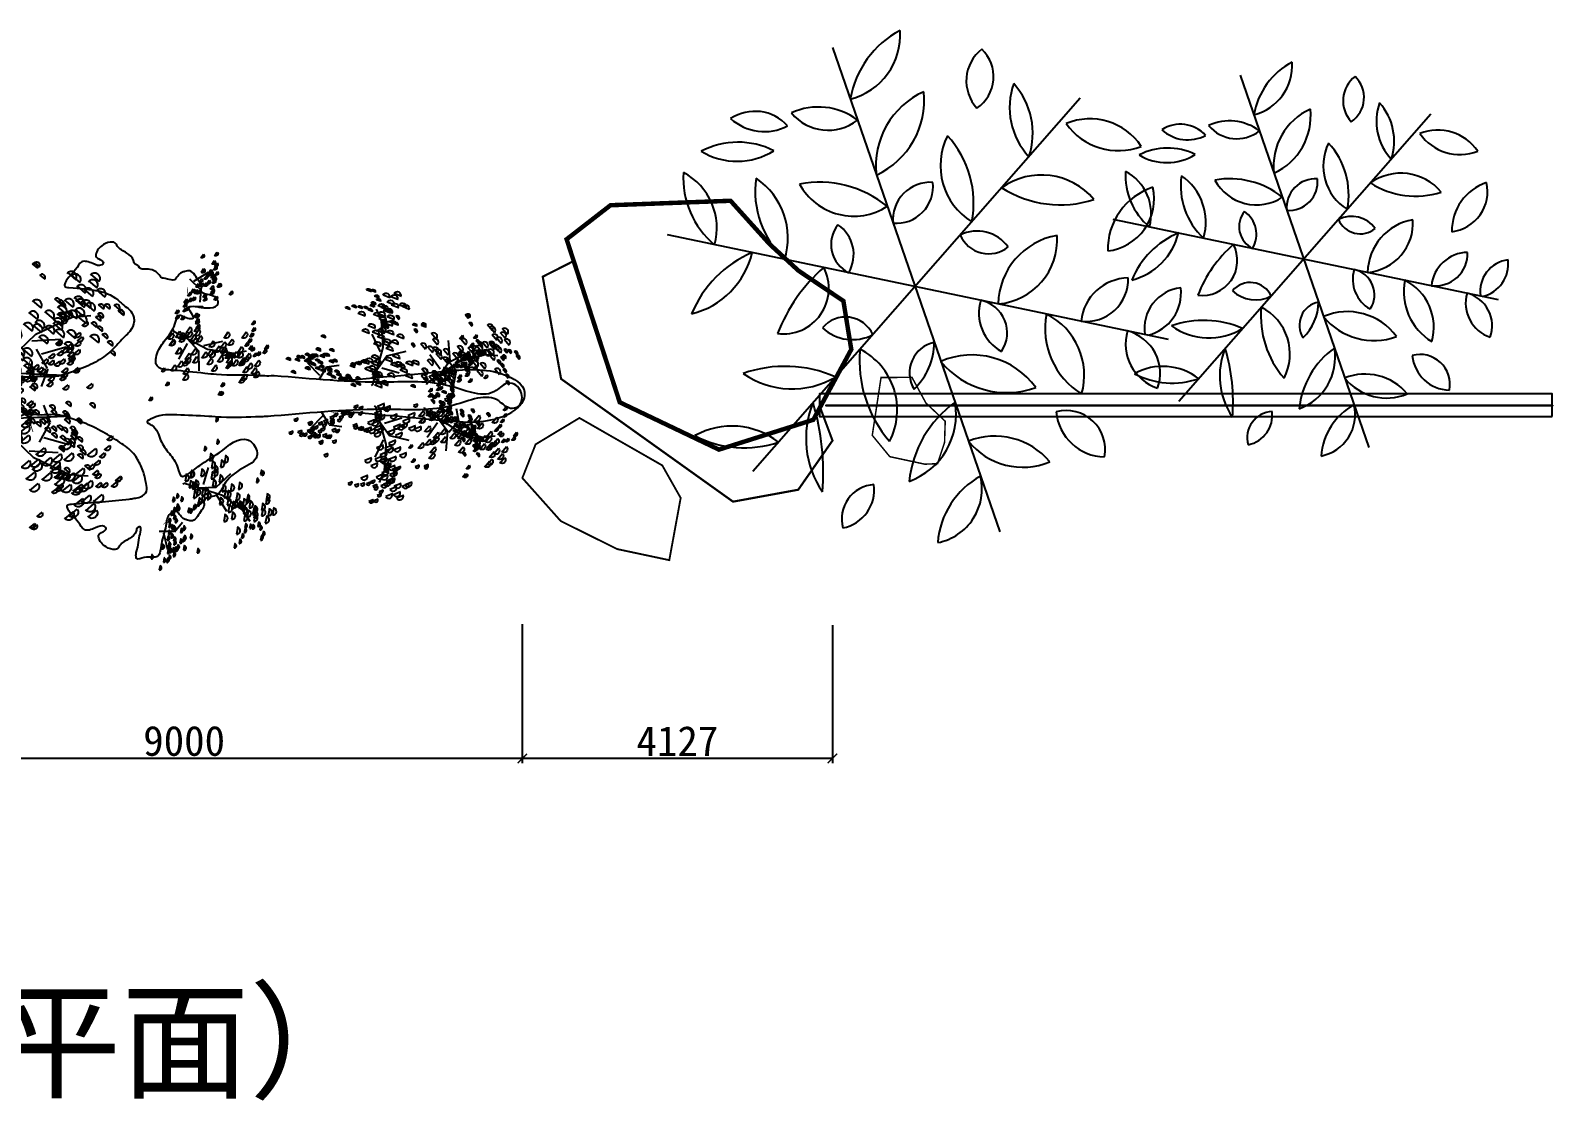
# Model space of a CAD drawing. Extents: x 652 to 897, y 187 to 370.
# Drawn here: x 701.03 to 741.54, y 187.43 to 215.92 of the extents above; entities that cross this region are included whole.
import ezdxf

# ---------------------------------------------------------------- set-up
doc = ezdxf.new("R2010")
doc.units = 0
doc.layers.get('0').update_dxf_attribs({"linetype": 'CONTINUOUS'})
doc.layers.get('DEFPOINTS').update_dxf_attribs({"linetype": 'CONTINUOUS'})
doc.styles.get("Standard").update_dxf_attribs({"font": 'SimSun.ttf'})
doc.dimstyles.new('ISO-25', dxfattribs={"dimscale": 0.1, "dimtxt": 8, "dimasz": 2.5, "dimexe": 1.25, "dimexo": 0.625, "dimtad": 1, "dimdec": 0, "dimlfac": 500, "dimtxsty": 'STANDARD', "dimblk": 'ARCHTICK', "dimcen": 2.5, "dimazin": 3, "dimtfac": 1, "dimtdec": 0, "dimtmove": 0, "dimatfit": 3})

# ---------------------------------------------------------------- blocks, each defined once
blk = doc.blocks.new('M_G79')
at = {"color": 3, "linetype": 'CONTINUOUS'}
for p, q in [((-1186, 4132), (-869, 4207)), ((-716, 3992), (-399, 4067)), ((-43, 4142), (148, 4187)), ((156, 4142), (346, 4187)), ((178, 4140), (368, 4185)), ((-1641, 3610), (-1324, 3685)), ((-1503, 3661), (-1186, 3736)), ((-1157, 3600), (-840, 3675)), ((-1072, 3965), (-755, 4040)), ((-946, 3709), (-629, 3784)), ((-326, 3777), (-136, 3822)), ((-222, 3919), (-31, 3964)), ((-125, 3600), (65, 3645)), ((-922, 3332), (-605, 3407)), ((-922, 3332), (-605, 3407)), ((-835, 3322), (-518, 3397)), ((-712, 3440), (-395, 3515)), ((-634, 3145), (-317, 3220)), ((-574, 3491), (-257, 3566)), ((-421, 3077), (-104, 3152)), ((-93, 3486), (97, 3531)), ((-28, 3281), (162, 3326)), ((178, 3346), (368, 3391)), ((441, 3339), (632, 3384)), ((705, 3331), (895, 3376)), ((979, 3213), (1169, 3258)), ((-2470, 2935), (-2280, 2980)), ((-2463, 3000), (-2272, 3045)), ((-2075, 2913), (-1885, 2958)), ((-1245, 2843), (-1055, 2888)), ((-1129, 2896), (-939, 2941)), ((-1042, 2886), (-852, 2931)), ((-1041, 3058), (-724, 3133)), ((-1007, 2768), (-690, 2843)), ((-845, 2640), (-528, 2715)), ((-800, 2683), (-610, 2728)), ((-778, 2681), (-588, 2726)), ((-742, 2809), (-552, 2854)), ((-711, 2894), (-520, 2939)), ((-702, 2932), (-385, 3007)), ((257, 3024), (574, 3099)), ((-1590, 2282), (-1273, 2357)), ((-1116, 2383), (-799, 2458)), ((-777, 2456), (-460, 2531)), ((-697, 2381), (-380, 2456)), ((-486, 2291), (-169, 2366)), ((-259, 2552), (58, 2627)), ((-24, 2284), (293, 2359)), ((-1379, 1994), (-1062, 2069)), ((-1050, 1979), (-733, 2054)), ((-997, 1863), (-680, 1938)), ((-748, 2122), (-431, 2197)), ((-629, 1800), (-312, 1875)), ((1860, 1814), (2050, 1859)), ((-1537, 1372), (-1220, 1447)), ((-1195, 1665), (-878, 1740)), ((-2413, 1227), (-2096, 1302)), ((-2156, 1154), (-1839, 1229)), ((-1822, 985), (-1505, 1060)), ((-1682, 1057), (-1365, 1132)), ((-1513, 994), (-1195, 1069)), ((-1227, 1183), (-910, 1258)), ((-760, 1021), (-443, 1096)), ((-661, 922), (-344, 997)), ((-607, 1202), (-290, 1277)), ((-385, 1023), (-68, 1098)), ((-218, 939), (99, 1014)), ((-86, 973), (104, 1018)), ((-43, 968), (148, 1013)), ((124, 883), (315, 928)), ((1402, 1270), (1592, 1315)), ((1574, 1031), (1764, 1076)), ((1661, 1021), (1851, 1066)), ((1785, 941), (1975, 986)), ((1990, 1205), (2181, 1250)), ((1993, 1227), (2183, 1272)), ((2070, 931), (2260, 976)), ((2179, 919), (2369, 964)), ((2218, 871), (2408, 916)), ((2443, 912), (2633, 957)), ((-2906, 603), (-2715, 648)), ((-2219, 588), (-1902, 663)), ((-1953, 801), (-1636, 876)), ((-1433, 523), (-1116, 598)), ((-886, 484), (-569, 559)), ((-760, 426), (-443, 501)), ((-750, 513), (-433, 588)), ((-573, 714), (-256, 789)), ((-407, 629), (-89, 704)), ((187, 854), (378, 899)), ((379, 789), (569, 834)), ((391, 699), (581, 744)), ((1199, 830), (1389, 875)), ((1347, 769), (1537, 814)), ((1376, 435), (1566, 480)), ((1734, 484), (1924, 529)), ((1819, 651), (2009, 696)), ((1959, 723), (2149, 768)), ((2114, 530), (2304, 575)), ((2252, 581), (2442, 626)), ((2276, 798), (2466, 843)), ((2353, 702), (2544, 747)), ((2433, 627), (2623, 672)), ((2649, 779), (2839, 824)), ((2801, 762), (2991, 807)), ((2852, 624), (3042, 669)), ((3246, 602), (3437, 647)), ((-3794, 150), (-3603, 195)), ((-2397, 215), (-2207, 260)), ((-1191, 121), (-874, 196)), ((-1188, 143), (-871, 218)), ((-941, -17), (-624, 58)), ((-755, 271), (-438, 346)), ((23, -31), (213, 14)), ((71, 206), (261, 251)), ((442, 164), (632, 209)), ((517, 244), (707, 289)), ((633, 99), (823, 144)), ((788, 104), (978, 149)), ((826, 56), (1017, 101)), ((935, 242), (1125, 287)), ((1037, 363), (1227, 408)), ((1163, 106), (1353, 151)), ((1349, 196), (1539, 241)), ((1366, 348), (1556, 393)), ((1649, 317), (1839, 362)), ((1898, 377), (2089, 422)), ((2334, 329), (2524, 374)), ((2353, 305), (2544, 350)), ((2944, 63), (3134, 108)), ((233, -121), (424, -76))]:
    blk.add_line(p, q, dxfattribs=at)
for points in [[(-474, 19), (-535, 70), (-743, 1769), (-503, 2932), (-208, 3406)], [(-656, 1561), (-179, 2279)], [(-615, 740), (-958, 1418), (-1781, 1752)], [(-1607, 740), (-823, 852)], [(1614, 559), (1079, 706)], [(1612, 537), (1876, -65)], [(1854, 135), (2456, 597)]]:
    blk.add_lwpolyline(points, dxfattribs=at)
at = {"color": 3, "linetype": 'CONTINUOUS', "const_width": 22.5}
blk.add_lwpolyline([(1251, 70), (1527, -27)], dxfattribs=at)
at = {"color": 3, "linetype": 'CONTINUOUS'}
for centre, radius in [((-1018, 4158), 157), ((-904, 3991), 157), ((-548, 4017), 157), ((58, 4157), 94.1), ((257, 4157), 94.1), ((279, 4155), 94.1), ((-1473, 3635), 157), ((-1335, 3686), 157), ((-989, 3625), 157), ((-778, 3734), 157), ((-543, 3466), 157), ((-405, 3517), 157), ((-225, 3792), 94.1), ((-121, 3935), 94.1), ((-24, 3615), 94.1), ((-872, 3083), 157), ((-754, 3357), 157), ((-754, 3357), 157), ((-667, 3347), 157), ((-466, 3171), 157), ((-253, 3103), 157), ((7, 3502), 94.1), ((73, 3296), 94.1), ((279, 3361), 94.1), ((425, 3050), 157), ((542, 3354), 94.1), ((806, 3347), 94.1), ((1080, 3228), 94.1), ((-2369, 2950), 94.1), ((-2362, 3015), 94.1), ((-1975, 2928), 94.1), ((-1144, 2858), 94.1), ((-1028, 2911), 94.1), ((-941, 2902), 94.1), ((-839, 2793), 157), ((-676, 2665), 157), ((-699, 2698), 94.1), ((-677, 2696), 94.1), ((-641, 2824), 94.1), ((-610, 2909), 94.1), ((-534, 2958), 157), ((-91, 2578), 157), ((-1422, 2307), 157), ((-947, 2408), 157), ((-609, 2481), 157), ((-580, 2147), 157), ((-529, 2406), 157), ((-318, 2317), 157), ((144, 2309), 157), ((-1211, 2019), 157), ((-1027, 1690), 157), ((-882, 2004), 157), ((-829, 1888), 157), ((-461, 1825), 157), ((1961, 1830), 94.1), ((-2245, 1252), 157), ((-1369, 1397), 157), ((-1059, 1208), 157), ((-439, 1228), 157), ((1503, 1285), 94.1), ((-1988, 1179), 157), ((-1785, 826), 157), ((-1654, 1010), 157), ((-1514, 1083), 157), ((-1344, 1020), 157), ((-592, 1046), 157), ((-492, 947), 157), ((-217, 1049), 157), ((-50, 964), 157), ((15, 988), 94.1), ((58, 983), 94.1), ((225, 898), 94.1), ((288, 869), 94.1), ((1300, 845), 94.1), ((1675, 1046), 94.1), ((1762, 1036), 94.1), ((1886, 956), 94.1), ((2091, 1220), 94.1), ((2094, 1242), 94.1), ((2171, 947), 94.1), ((2280, 935), 94.1), ((2319, 886), 94.1), ((2377, 814), 94.1), ((2544, 927), 94.1), ((-2805, 618), 94.1), ((-2051, 613), 157), ((-1264, 548), 157), ((-717, 509), 157), ((-592, 451), 157), ((-587, 296), 157), ((-582, 538), 157), ((-405, 739), 157), ((-238, 654), 157), ((479, 804), 94.1), ((492, 714), 94.1), ((1138, 378), 94.1), ((1448, 785), 94.1), ((1467, 364), 94.1), ((1477, 451), 94.1), ((1835, 499), 94.1), ((1919, 666), 94.1), ((1999, 393), 94.1), ((2060, 739), 94.1), ((2215, 545), 94.1), ((2353, 596), 94.1), ((2454, 717), 94.1), ((2534, 642), 94.1), ((2750, 794), 94.1), ((2902, 777), 94.1), ((2953, 639), 94.1), ((3347, 618), 94.1), ((-3693, 165), 94.1), ((-2296, 231), 94.1), ((-1022, 146), 157), ((-1020, 168), 157), ((-773, 8), 157), ((124, -16), 94.1), ((172, 221), 94.1), ((542, 180), 94.1), ((617, 260), 94.1), ((734, 114), 94.1), ((889, 119), 94.1), ((927, 71), 94.1), ((1036, 257), 94.1), ((1264, 122), 94.1), ((1450, 211), 94.1), ((1750, 332), 94.1), ((2435, 344), 94.1), ((2454, 320), 94.1), ((3045, 78), 94.1), ((334, -106), 94.1)]:
    blk.add_arc(centre, radius, 18.4422, 198.4146, dxfattribs=at)
at = {"width": 0.8, "flags": 9}
for tag in ['XSIZE', 'YSIZE']:
    blk.add_attdef(tag, (0, 0), '', height=0.5, dxfattribs=at)
blk = doc.blocks.new('_ARCHTICK')
at = {"color": 0, "linetype": 'BYBLOCK', "const_width": 0.15}
blk.add_lwpolyline([(-0.5, -0.5), (0.5, 0.5)], dxfattribs=at)
blk = doc.blocks.new('*D60')
at = {"color": 0}
for p, q in [((714.121, 200.116), (714.121, 196.414)), ((722.375, 200.087), (722.375, 196.414)), ((722.375, 196.539), (714.121, 196.539))]:
    blk.add_line(p, q, dxfattribs=at)
at = {"layer": 'DEFPOINTS', "color": 0}
for p in [(714.121, 200.178), (722.375, 200.149), (714.121, 196.539)]:
    blk.add_point(p, dxfattribs=at)
at = {"color": 0, "xscale": 0.25, "yscale": 0.25, "zscale": 0.25, "rotation": 180}
blk.add_blockref('_ARCHTICK', (714.121, 196.539), dxfattribs=at)
at = {"color": 0, "xscale": 0.25, "yscale": 0.25, "zscale": 0.25}
blk.add_blockref('_ARCHTICK', (722.375, 196.539), dxfattribs=at)
at = {"color": 0, "insert": (718.248, 197.002), "char_height": 0.8, "attachment_point": 5}
blk.add_mtext('4127', dxfattribs=at)
blk = doc.blocks.new('*D61')
at = {"color": 0}
for p, q in [((714.121, 200.116), (714.121, 196.414)), ((696.121, 200.086), (696.121, 196.414)), ((714.121, 196.539), (696.121, 196.539))]:
    blk.add_line(p, q, dxfattribs=at)
at = {"layer": 'DEFPOINTS', "color": 0}
for p in [(696.121, 200.149), (714.121, 200.178), (696.121, 196.539)]:
    blk.add_point(p, dxfattribs=at)
at = {"color": 0, "xscale": 0.25, "yscale": 0.25, "zscale": 0.25, "rotation": 180}
blk.add_blockref('_ARCHTICK', (696.121, 196.539), dxfattribs=at)
at = {"color": 0, "xscale": 0.25, "yscale": 0.25, "zscale": 0.25}
blk.add_blockref('_ARCHTICK', (714.121, 196.539), dxfattribs=at)
at = {"color": 0, "insert": (705.121, 197.002), "char_height": 0.8, "attachment_point": 5}
blk.add_mtext('9000', dxfattribs=at)

msp = doc.modelspace()

# ---------------------------------------------------------------- linework, layer by layer
at = {"color": 82}
for p, q in [((722.3739, 215.464), (726.8244, 202.5753)), ((733.223, 214.7285), (736.6464, 204.8142)), ((728.9664, 214.1127), (720.2526, 204.176)), ((738.2942, 213.6891), (731.5913, 206.0455)), ((740.0993, 208.7515), (729.8476, 210.8907)), ((731.313, 207.6938), (717.9858, 210.4748))]:
    msp.add_line(p, q, dxfattribs=at)
for points, const_width in [([(715.2993, 210.36), (716.4674, 211.2662), (719.6615, 211.385), (720.7024, 210.2307), (721.4687, 209.5248), (722.6651, 208.7177), (722.8752, 207.4282), (721.8647, 205.5547), (719.3536, 204.7603), (716.7136, 206.02)], 0.119), ([(724.8622, 206.0002), (725.3747, 205.5158), (725.3574, 204.9536), (725.1706, 204.3853), (724.8316, 204.373), (723.8995, 204.573), (723.4337, 205.141), (723.6666, 206.679), (724.4887, 206.6856)], 0.0398), ([(715.6399, 205.6027), (717.8446, 204.3405), (718.3349, 203.474), (718.0317, 201.8179), (716.6474, 202.1122), (715.1428, 202.8587), (714.1212, 204.0051), (714.4744, 204.9006)], 0.0498)]:
    msp.add_lwpolyline(points, close=True, dxfattribs=dict(const_width=const_width))
at = {"const_width": 0.0574}
msp.add_lwpolyline([(715.4878, 209.7816), (714.6638, 209.3636), (715.1518, 206.6443), (719.7282, 203.3747), (721.4636, 203.6924), (722.3754, 205.0011), (722.0444, 205.8878)], dxfattribs=at)
for points in [[(741.525, 205.6457), (741.525, 206.2457), (722.0337, 206.2457), (722.0337, 205.6457)], [(741.5377, 205.9436), (741.5377, 205.9236), (722.2054, 205.9236), (722.2054, 205.9436)]]:
    msp.add_lwpolyline(points, close=True)
at = {"color": 82}
for centre, radius, start, end in [((722.4173, 215.8006), 1.7618, 284.13608, 3.87985), ((725.3815, 213.6476), 2.5725, 117.96528, 170.05065), ((726.9979, 214.5773), 1.0622, 127.53817, 222.93087), ((725.6511, 214.6896), 1.0112, 304.25241, 46.21664), ((733.2564, 214.9875), 1.3552, 284.13608, 3.87985), ((735.5365, 213.3314), 1.9789, 117.96528, 170.05065), ((736.7799, 214.0465), 0.8171, 127.53817, 222.93087), ((735.7439, 214.1329), 0.7778, 304.25241, 46.21664), ((725.6825, 212.3236), 2.1518, 114.03858, 186.76079), ((722.6157, 214.0659), 2.2017, 294.98911, 5.81026), ((729.0132, 213.8658), 1.9237, 160.55382, 222.84406), ((725.7201, 213.1839), 1.984, 341.6003, 41.79757), ((722.0033, 212.1609), 1.7211, 52.95724, 114.79415), ((738.3301, 213.4992), 1.4798, 160.55382, 222.84406), ((735.797, 212.9746), 1.5262, 341.6003, 41.79757), ((720.3086, 212.5937), 1.1733, 41.93341, 123.30048), ((720.5639, 214.5639), 1.3373, 227.73115, 297.50274), ((722.2574, 214.529), 1.2655, 219.54463, 308.20676), ((729.2225, 211.9204), 1.6459, 33.61832, 112.53994), ((732.9379, 212.1877), 1.3239, 52.95724, 114.79415), ((735.7681, 212.3129), 1.6552, 114.03858, 186.76079), ((733.409, 213.6531), 1.6936, 294.98911, 5.81026), ((727.0058, 212.3201), 1.7585, 153.14778, 238.31518), ((723.4835, 211.3279), 2.6472, 349.01963, 42.44333), ((729.984, 214.4234), 1.7043, 215.21608, 290.94218), ((731.6343, 212.5206), 0.9025, 41.93341, 123.30048), ((731.8307, 214.0362), 1.0287, 227.73115, 297.50274), ((733.1334, 214.0094), 0.9734, 219.54463, 308.20676), ((738.4911, 212.0027), 1.2661, 33.61832, 112.53994), ((739.0769, 213.9281), 1.311, 215.21608, 290.94218), ((719.8608, 210.8093), 2.1343, 63.40693, 117.42295), ((719.8356, 214.286), 1.8495, 238.81112, 302.01876), ((731.2898, 211.148), 1.6418, 63.40693, 117.42295), ((736.786, 212.3102), 1.3527, 153.14778, 238.31518), ((734.0765, 211.547), 2.0363, 349.01963, 42.44333), ((731.2705, 213.8224), 1.4227, 238.81112, 302.01876), ((720.7278, 211.9931), 2.3224, 176.47912, 229.99598), ((717.6395, 210.6671), 1.6584, 344.15067, 62.32443), ((722.7605, 211.6195), 2.4418, 171.42634, 227.34632), ((719.2451, 210.3825), 1.9431, 343.28741, 55.48525), ((722.0203, 208.9902), 2.8885, 51.1384, 100.39426), ((724.9765, 210.8843), 0.9929, 86.0262, 185.53427), ((724.0726, 211.764), 0.979, 265.0622, 6.49827), ((727.9352, 210.2506), 1.8199, 39.9069, 125.45269), ((731.9568, 212.0587), 1.7865, 176.47912, 229.99598), ((729.5811, 211.0386), 1.2757, 344.15067, 62.32443), ((733.5204, 211.7713), 1.8783, 171.42634, 227.34632), ((730.8162, 210.8197), 1.4947, 343.28741, 55.48525), ((732.951, 209.7487), 2.222, 51.1384, 100.39426), ((733.6586, 212.5383), 1.2624, 208.58899, 302.94366), ((735.225, 211.2058), 0.7637, 86.0262, 185.53427), ((734.5297, 211.8824), 0.7531, 265.0622, 6.49827), ((737.5009, 210.7182), 1.3999, 39.9069, 125.45269), ((737.8878, 213.7298), 2.2223, 237.35176, 288.00783), ((740.1986, 210.5948), 1.3396, 108.21725, 181.38292), ((738.7321, 211.6292), 1.0744, 276.79961, 12.80056), ((722.9402, 212.6166), 1.6412, 208.58899, 302.94366), ((728.4382, 214.1656), 2.889, 237.35176, 288.00783), ((731.4422, 210.0901), 1.7415, 108.21725, 181.38292), ((729.5358, 211.4349), 1.3967, 276.79961, 12.80056), ((733.8388, 210.695), 0.6437, 141.2679, 243.89062), ((732.9255, 210.4912), 0.7328, 329.29168, 55.86683), ((723.1744, 210.2204), 0.8368, 141.2679, 243.89062), ((721.9871, 209.9554), 0.9526, 329.29168, 55.86683), ((736.1855, 210.1932), 0.7776, 35.61987, 116.46127), ((736.4202, 211.1375), 0.632, 203.12022, 308.96093), ((736.5026, 210.7949), 1.3219, 274.98198, 3.70157), ((738.0649, 209.4531), 1.4478, 99.67084, 179.01271), ((726.2251, 209.568), 1.0109, 35.61987, 116.46127), ((726.5303, 210.7956), 0.8216, 203.12022, 308.96093), ((726.6374, 210.3503), 1.7185, 274.98198, 3.70157), ((728.6684, 208.6059), 1.8821, 99.67084, 179.01271), ((732.4635, 208.4148), 2.2899, 112.6177, 157.95381), ((729.9211, 210.932), 1.71, 284.21515, 346.35636), ((721.3866, 207.2561), 2.9769, 112.6177, 157.95381), ((718.0814, 210.5284), 2.223, 284.21515, 346.35636), ((735.3328, 207.6127), 3.4714, 131.22823, 158.71506), ((732.2182, 209.7959), 0.9308, 262.59805, 27.34524), ((738.4121, 209.9845), 0.866, 263.45815, 1.71142), ((739.2923, 209.0268), 0.9837, 90.84775, 174.32182), ((721.0676, 209.0516), 1.2101, 262.59805, 27.34524), ((725.1167, 206.2134), 4.5128, 131.22823, 158.71506), ((737.1233, 209.294), 0.9034, 163.33568, 240.88189), ((736.1183, 208.8857), 0.6818, 326.03355, 78.18402), ((740.4532, 208.9715), 0.8449, 96.82216, 188.12133), ((739.4734, 209.7019), 0.8862, 283.30479, 7.03386), ((729.1197, 209.2968), 1.1258, 263.45815, 1.71142), ((730.264, 208.0517), 1.2788, 90.84775, 174.32182), ((731.7732, 207.9798), 1.0983, 96.82216, 188.12133), ((730.4994, 208.9293), 1.152, 283.30479, 7.03386), ((733.4906, 208.5933), 0.6164, 24.63722, 139.95173), ((739.1353, 208.9655), 1.5585, 168.67735, 238.62337), ((736.9746, 208.0193), 1.4028, 344.0973, 63.20342), ((727.4443, 208.3991), 1.1744, 163.33568, 240.88189), ((726.1378, 207.8683), 0.8863, 326.03355, 78.18402), ((733.6328, 209.6445), 0.8975, 226.82572, 297.76323), ((735.4345, 208.0679), 0.6348, 101.48059, 211.51595), ((733.9678, 208.7057), 1.3404, 313.66822, 359.32832), ((740.1818, 208.6609), 0.9576, 163.91546, 251.64203), ((739.0302, 208.0543), 0.9022, 340.42406, 75.13343), ((722.7217, 207.4882), 0.8014, 24.63722, 139.95173), ((730.0598, 207.9721), 2.0261, 168.67735, 238.62337), ((727.251, 206.742), 1.8237, 344.0973, 63.20342), ((736.2984, 208.3146), 2.522, 174.64838, 220.85969), ((733.1592, 207.3095), 1.3904, 332.36883, 63.13924), ((736.0793, 206.8147), 1.6184, 36.12266, 113.19175), ((736.7878, 209.397), 1.7348, 219.12383, 290.19057), ((722.9066, 208.8547), 1.1668, 226.82572, 297.76323), ((731.4203, 207.5761), 1.2449, 163.91546, 251.64203), ((729.9232, 206.7875), 1.1728, 340.42406, 75.13343), ((732.2525, 205.6358), 2.5648, 66.15842, 109.5235), ((732.398, 209.4943), 1.7556, 235.17322, 300.50871), ((726.372, 207.1259), 3.2786, 174.64838, 220.85969), ((722.2909, 205.8192), 1.8075, 332.36883, 63.13924), ((725.2488, 206.8052), 0.8252, 101.48059, 211.51595), ((723.3422, 207.6342), 1.7425, 313.66822, 359.32832), ((734.6155, 206.719), 1.9342, 157.66487, 214.3536), ((728.0412, 206.0269), 4.9935, 355.41234, 16.60614), ((737.0767, 205.601), 2.2971, 125.83897, 173.90302), ((734.2992, 207.2129), 1.4542, 289.83323, 9.90876), ((726.0871, 205.176), 2.1039, 36.12266, 113.19175), ((727.0082, 208.533), 2.2553, 219.12383, 290.19057), ((738.0112, 206.4984), 0.7957, 349.02044, 105.02188), ((738.8113, 207.357), 1.0104, 185.1165, 268.92582), ((721.1122, 203.6434), 3.3343, 66.15842, 109.5235), ((721.3013, 208.6594), 2.2823, 235.17322, 300.50871), ((731.1636, 205.4148), 1.5619, 52.21108, 118.93224), ((731.4181, 208.7022), 2.1699, 242.25469, 288.88863), ((736.5471, 205.3025), 1.4679, 40.02486, 111.6052), ((737.1173, 207.5584), 1.424, 218.74208, 292.88799), ((724.1841, 205.0515), 2.5144, 157.66487, 214.3536), ((715.6376, 204.1518), 6.4915, 355.41234, 16.60614), ((723.773, 205.6937), 1.8905, 289.83323, 9.90876), ((727.3837, 203.5982), 2.9862, 125.83897, 173.90302), ((728.5986, 204.7648), 1.0344, 349.02044, 105.02188), ((734.115, 205.0765), 0.7028, 93.42813, 195.27005), ((733.2832, 205.6732), 0.7967, 281.13213, 7.56605), ((737.0761, 204.4622), 1.7026, 118.90008, 175.68349), ((735.1635, 205.6905), 1.1209, 281.05191, 13.53167), ((719.6966, 203.3561), 2.0305, 52.21108, 118.93224), ((729.6387, 205.881), 1.3135, 185.1165, 268.92582), ((720.0276, 207.6298), 2.8209, 242.25469, 288.88863), ((726.6952, 203.2101), 1.9082, 40.02486, 111.6052), ((727.4365, 206.1427), 1.8512, 218.74208, 292.88799), ((723.5335, 202.9164), 0.9136, 93.42813, 195.27005), ((722.4522, 203.692), 1.0357, 281.13213, 7.56605), ((727.383, 202.1177), 2.2134, 118.90008, 175.68349), ((724.8965, 203.7145), 1.4572, 281.05191, 13.53167)]:
    msp.add_arc(centre, radius, start, end, dxfattribs=at)
at = {"color": 253}
for points, knots in [([(707.5131, 206.7242), (707.3055, 206.7136), (706.8215, 206.762), (706.2287, 206.7257), (705.4906, 206.8104), (704.8856, 206.8708), (704.4658, 206.8991), (704.4308, 206.9761), (704.3399, 207.0281), (704.3832, 207.3743), (704.6606, 207.7446), (704.876, 207.9938), (704.9357, 208.3862), (705.2193, 208.249), (705.2768, 208.2526), (705.4298, 208.237), (705.2807, 208.4331), (705.2054, 208.5959), (705.8446, 208.5412), (705.2054, 208.5959), (706.1282, 208.4502), (705.9738, 208.9142), (705.51, 208.886), (705.6124, 209.122), (705.4954, 209.2519), (705.4204, 209.3994), (705.2916, 209.5489), (705.1538, 209.5065), (705.0364, 209.4769), (704.9488, 209.3899), (704.8656, 209.2382), (704.5907, 209.3387), (704.5148, 209.3045), (704.445, 209.444), (704.3228, 209.5312), (704.1482, 209.5835), (704.0261, 209.5486), (703.9213, 209.601), (703.9064, 209.6673), (703.9213, 209.601), (703.9213, 209.601), (703.9064, 209.6673), (703.7834, 209.6928), (703.7797, 209.8615), (703.5829, 210.0159), (703.3677, 210.1051), (703.2845, 210.2884), (703.1021, 210.2925), (702.9429, 210.2066), (702.8085, 210.0819), (702.7336, 209.8922), (702.8773, 209.8281), (703.0053, 209.7433), (702.8754, 209.6216), (702.6758, 209.7284), (702.3754, 209.8293), (702.2129, 209.4654), (701.9972, 209.3476), (701.9176, 209.0865), (702.6533, 209.0226), (703.1179, 209.0126), (703.5148, 208.5922), (703.6996, 208.4814), (703.7736, 208.309), (703.7859, 208.2351), (703.7982, 208.1612), (703.7362, 207.9531), (703.4595, 207.6964), (703.2618, 207.4593), (702.9409, 207.1779), (702.4807, 206.94), (702.0522, 206.8048), (701.6457, 206.6629), (701.1936, 206.7425), (700.838, 206.6449), (700.6234, 206.7828), (700.6964, 206.9056), (700.6386, 207.0813), (700.502, 207.2362), (700.2657, 207.3393), (700.0894, 207.0617), (699.9202, 206.9263), (699.7937, 206.8608)], [20.0952526, 20.0952526, 20.0952526, 20.0952526, 20.2339075, 20.7879213, 20.9474435, 21.3993229, 21.7261383, 21.8053933, 21.880564, 22.1108338, 22.3248654, 22.536783, 22.6748345, 22.7222166, 22.9507514, 23.2583518, 23.6778439, 23.7473214, 23.9332468, 24.1912333, 24.5182528, 24.6925482, 24.8709081, 24.9266213, 25.0065193, 25.1052589, 25.192907, 25.2605548, 25.3021066, 25.3746518, 25.4416266, 25.5320565, 25.7084295, 25.9532848, 26.1298579, 26.3066971, 26.4102084, 26.4659216, 26.5659405, 26.6922458, 26.8009399, 26.8380821, 26.8752529, 26.9294074, 27.0614405, 27.2193893, 27.2719365, 27.3369853, 27.4581203, 27.5380183, 27.6221031, 27.697009, 27.7564934, 27.7899808, 27.9107857, 28.0594687, 28.1884926, 28.4131224, 28.4595501, 28.5160741, 29.2887633, 29.3538121, 29.4411197, 29.5474049, 29.6559799, 29.7898852, 29.972326, 30.0637895, 30.2945112, 30.5514504, 30.8452378, 31.0654988, 31.2277685, 31.4814054, 31.7329943, 31.7664916, 31.8031973, 31.9108293, 32.0194876, 32.1223295, 32.2282316, 32.4456112, 32.4456112, 32.4456112, 32.4456112]), ([(693.2846, 208.4538), (694.8654, 207.6745), (695.509, 207.4348), (696.7044, 207.0642), (698.0011, 207.1234), (699.0817, 206.9441), (700.0611, 206.8214), (700.9858, 206.7803), (701.6739, 206.7506), (701.8667, 206.7422)], [4.2685032, 4.2685032, 4.2685032, 4.2685032, 4.6330805, 5.2521008, 6.1594967, 6.5411219, 6.8955907, 7.6391096, 7.9285343, 7.9285343, 7.9285343, 7.9285343]), ([(707.5131, 205.6576), (707.2561, 205.6353), (706.881, 205.6353), (706.3948, 205.5957), (705.5632, 205.6618), (705.0066, 205.6739), (704.4865, 205.7104), (704.0699, 205.4972), (704.4103, 205.3593), (704.4536, 205.0131), (704.7311, 204.6428), (704.9465, 204.3936), (705.0061, 204.0012), (705.2898, 204.1384), (705.5685, 204.3871), (706.1036, 204.6701), (706.6205, 205.1638), (707.0062, 204.9029), (707.1618, 204.4974), (706.5885, 204.2384), (706.1986, 203.9371), (706.0442, 203.4731), (705.5805, 203.5014), (705.6828, 203.2653), (705.5659, 203.1355), (705.4909, 202.9879), (705.362, 202.8385), (705.2243, 202.8809), (705.1068, 202.9104), (705.0192, 202.9975), (704.936, 203.1492), (704.6612, 203.0487), (704.6475, 202.662), (704.5065, 202.3403), (704.4772, 201.8112), (704.1263, 201.9516), (703.8422, 201.7933), (703.8327, 202.0128), (703.9024, 202.1724), (703.9136, 202.4127), (703.9655, 202.5621), (703.9768, 202.7201), (703.8539, 202.6946), (703.8502, 202.5259), (703.6533, 202.3715), (703.4381, 202.2822), (703.3549, 202.099), (703.1725, 202.0949), (703.0134, 202.1808), (702.879, 202.3055), (702.804, 202.4952), (702.9478, 202.5592), (703.0757, 202.6441), (702.9458, 202.7657), (702.7463, 202.659), (702.4458, 202.558), (702.2834, 202.9219), (702.0676, 203.0398), (701.9881, 203.3009), (702.7238, 203.3648), (703.1883, 203.3748), (703.8046, 203.4659), (703.9717, 203.4928), (704.1635, 203.6309), (704.1036, 203.8836), (704.0523, 204.1531), (703.9396, 204.4065), (703.7652, 204.6956), (703.4504, 204.9352), (703.0113, 205.2094), (702.5511, 205.4474), (702.1227, 205.5826), (701.7162, 205.7245), (701.264, 205.6449), (700.9084, 205.7425), (700.6939, 205.6045), (700.7669, 205.4818), (700.7091, 205.3061), (700.5724, 205.1512), (700.3361, 205.0481), (700.1356, 205.3637), (699.7202, 205.6521), (699.0548, 205.6999), (698.3857, 205.49), (697.7665, 205.4899), (697.284, 205.2845), (697.016, 205.2667), (697.016, 205.2667), (697.2034, 205.2077), (697.4778, 204.8329), (697.698, 204.4151), (698.0043, 203.9432), (698.1431, 203.5096), (698.279, 203.0525), (698.3225, 202.7905), (698.3121, 202.3501), (698.0821, 202.8286), (697.8778, 202.9862), (697.5814, 203.2631), (697.3846, 203.1775), (697.2765, 203.0474), (697.13, 203.1859), (697.0034, 203.3194), (696.7852, 203.2995), (696.6966, 203.1736), (696.5508, 203.1099), (696.328, 203.1725), (696.2229, 203.5013), (696.1144, 203.9618), (695.6518, 204.4242), (694.9823, 204.8386), (694.6064, 204.593), (694.3172, 204.3329), (693.9702, 204.1451), (693.9702, 204.1451), (693.681, 203.885), (693.681, 203.885), (693.1027, 203.3071), (693.0015, 202.8881), (693.2039, 202.3824), (693.5728, 202.0446), (693.7659, 201.9859), (693.8365, 201.719), (693.6955, 201.6311), (693.5265, 201.2477), (693.0099, 201.3181), (692.822, 201.5997), (692.5629, 202.114), (692.094, 202.4441), (691.7685, 202.1198), (691.401, 202.0181), (691.1523, 201.9382), (690.8132, 201.974), (690.9159, 202.4585), (692.2967, 203.4509), (691.3016, 204.0013), (690.7685, 204.2676), (690.271, 204.3031), (690.0444, 203.4119), (689.767, 203.3611), (689.6688, 203.0311), (689.5702, 202.7443), (689.6869, 202.5237), (689.5473, 202.3446), (689.3072, 202.3878), (689.0703, 202.319), (688.8653, 202.239), (688.5646, 202.15), (688.5589, 202.4943), (688.6759, 202.6869), (688.5691, 202.9416), (688.2348, 202.8848), (687.8548, 202.6324), (687.4729, 202.469), (687.0066, 202.1194), (687.1299, 202.7823), (687.0133, 203.0699), (686.9033, 203.3456), (687.0355, 203.6133), (687.4865, 203.6287), (687.9119, 204.0272), (688.6145, 204.3237), (689.523, 205.0557), (689.8845, 206.1893), (689.7938, 206.9414), (689.765, 207.1065)], [20.1303982, 20.1303982, 20.1303982, 20.1303982, 20.2339075, 20.7879213, 20.9474435, 21.3993229, 21.7261383, 21.8053933, 21.880564, 22.1108338, 22.3248654, 22.536783, 22.6748345, 22.7222166, 22.9507514, 23.2583518, 23.6778439, 23.7473214, 23.9332468, 24.1912333, 24.5182528, 24.6925482, 24.8709081, 24.9266213, 25.0065193, 25.1052589, 25.192907, 25.2605548, 25.3021066, 25.3746518, 25.4416266, 25.5320565, 25.7084295, 25.9532848, 26.1298579, 26.3066971, 26.4102084, 26.4659216, 26.5659405, 26.6922458, 26.8009399, 26.8380821, 26.8752529, 26.9294074, 27.0614405, 27.2193893, 27.2719365, 27.3369853, 27.4581203, 27.5380183, 27.6221031, 27.697009, 27.7564934, 27.7899808, 27.9107857, 28.0594687, 28.1884926, 28.4131224, 28.4595501, 28.5160741, 29.2887633, 29.3538121, 29.4411197, 29.5474049, 29.6559799, 29.7898852, 29.972326, 30.0637895, 30.2945112, 30.5514504, 30.8452378, 31.0654988, 31.2277685, 31.4814054, 31.7329943, 31.7664916, 31.8031973, 31.9108293, 32.0194876, 32.1223295, 32.2282316, 32.5041042, 32.8872341, 33.1661694, 33.5526742, 33.8431322, 33.9365218, 33.9988207, 34.2094093, 34.3664654, 34.7079285, 34.9120005, 35.205491, 35.396506, 35.5944086, 35.7002856, 35.8248834, 36.079914, 36.2453171, 36.3219431, 36.3842707, 36.4568261, 36.5619204, 36.6734326, 36.7198832, 36.787531, 36.8998001, 37.0172629, 37.2722415, 37.6148785, 37.9492405, 38.2566888, 38.4650075, 38.6201015, 38.8896809, 39.0495362, 39.2846317, 39.5539122, 39.7676815, 39.972807, 40.1057736, 40.2361028, 40.310966, 40.3697336, 40.4496516, 40.5893508, 40.8178855, 41.009437, 41.1548682, 41.4105227, 41.5594954, 41.7084681, 41.8292593, 41.9595885, 42.3032789, 42.4518475, 42.5636982, 42.7106171, 42.803544, 42.9165921, 43.1023543, 43.2580189, 43.3694453, 43.4219924, 43.5613828, 43.6918114, 43.7865758, 43.9170043, 44.0377163, 44.1670616, 44.2757558, 44.3506749, 44.6237777, 44.9536466, 45.0587963, 45.3035658, 45.5179402, 45.620503, 45.7209652, 45.910494, 46.2228361, 46.5697585, 47.0493798, 47.9340359, 48.1850964, 48.1850964, 48.1850964, 48.1850964]), ([(709.2221, 206.5912), (710.2115, 206.6684), (711.6947, 206.8187), (713.3515, 206.9607), (714.2981, 206.4395), (714.1075, 205.9073), (713.7437, 205.8127), (713.2976, 206.3443), (712.0735, 205.7457), (710.1467, 205.9068), (708.5322, 205.7376), (707.5131, 205.6576)], [12.8168907, 12.8168907, 12.8168907, 12.8168907, 14.2957939, 15.0397825, 15.391453, 15.5980397, 15.7080892, 15.8923187, 16.494562, 17.3659566, 18.8907129, 18.8907129, 18.8907129, 18.8907129]), ([(709.2141, 205.7912), (710.1826, 205.7148), (711.6443, 205.5669), (713.281, 205.4267), (714.2277, 205.9478), (714.037, 206.4801), (713.6732, 206.5747), (713.2272, 206.043), (712.003, 206.6417), (710.0988, 206.4824), (708.5091, 206.6449), (707.5131, 206.7242)], [12.8480138, 12.8480138, 12.8480138, 12.8480138, 14.2957939, 15.0397825, 15.391453, 15.5980397, 15.7080892, 15.8923187, 16.494562, 17.3659566, 18.8555943, 18.8555943, 18.8555943, 18.8555943]), ([(694.063, 204.1199), (694.795, 204.7129), (695.4386, 204.9526), (696.634, 205.3231), (697.9307, 205.264), (699.0113, 205.4432), (699.9906, 205.566), (700.9562, 205.6089), (701.6852, 205.6403), (701.9188, 205.6504)], [4.2685032, 4.2685032, 4.2685032, 4.2685032, 4.6330805, 5.2521008, 6.1594967, 6.5411219, 6.8955907, 7.6391096, 7.9898732, 7.9898732, 7.9898732, 7.9898732])]:
    msp.add_open_spline(points, degree=3, knots=knots, dxfattribs=at)

# ---------------------------------------------------------------- block references
for p, xscale, yscale, zscale, rotation in [((700.2949, 206.3431), 0.0009000000001662482, 0.0009000000001719854, 0.0009000000000000002, 306.7802083572273), ((704.909, 208.229), -0.0006000000001351716, 0.0006000000001336048, 0.0006000000000000001, 249.272790065198), ((711.697, 206.2361), 0.0006000000001123721, 0.0006000000001336048, 0.0006000000000000001, 296.6323288231514), ((709.8227, 206.4949), -0.0006000000001568461, 0.0006000000001336048, 0.0006000000000000001, 351.6303517475925), ((700.2244, 206.0443), -0.0009000000001662482, 0.0009000000001719854, 0.0009000000000000002, 233.2197916427728), ((711.6266, 206.1513), -0.0006000000001123721, 0.0006000000001336048, 0.0006000000000000001, 243.3676711768485), ((709.8932, 205.8925), 0.0006000000001527091, 0.0006000000001336048, 0.0006000000000000001, 188.3696482497223), ((704.9605, 203.5916), 0.0006000000001389889, 0.0006000000001336048, 0.0006000000000000001, 245.5210042583936)]:
    msp.add_blockref('M_G79', p, dxfattribs=dict(xscale=xscale, yscale=yscale, zscale=zscale, rotation=rotation))

# ---------------------------------------------------------------- texts
at = {"insert": (682.9841, 190.2585), "char_height": 2.5, "width": 48.8284, "attachment_point": 1}
msp.add_mtext('出入口二（平面）', dxfattribs=at)

# ---------------------------------------------------------------- dimensions: what is measured, and where the dimension line sits
for base, p1, p2, picture, middle in [((696.1208, 196.5392), (714.1212, 200.1784), (696.1208, 200.1489), '*D61', (705.121, 197.0017)), ((714.1212, 196.5392), (722.3754, 200.1494), (714.1212, 200.1784), '*D60', (718.2483, 197.0017))]:
    dim = msp.add_linear_dim(base=base, p1=p1, p2=p2, angle=180, dimstyle='ISO-25')
    dim.commit()
    dim.dimension.update_dxf_attribs({"geometry": picture, "text_midpoint": middle})

doc.saveas('drawing.dxf')
